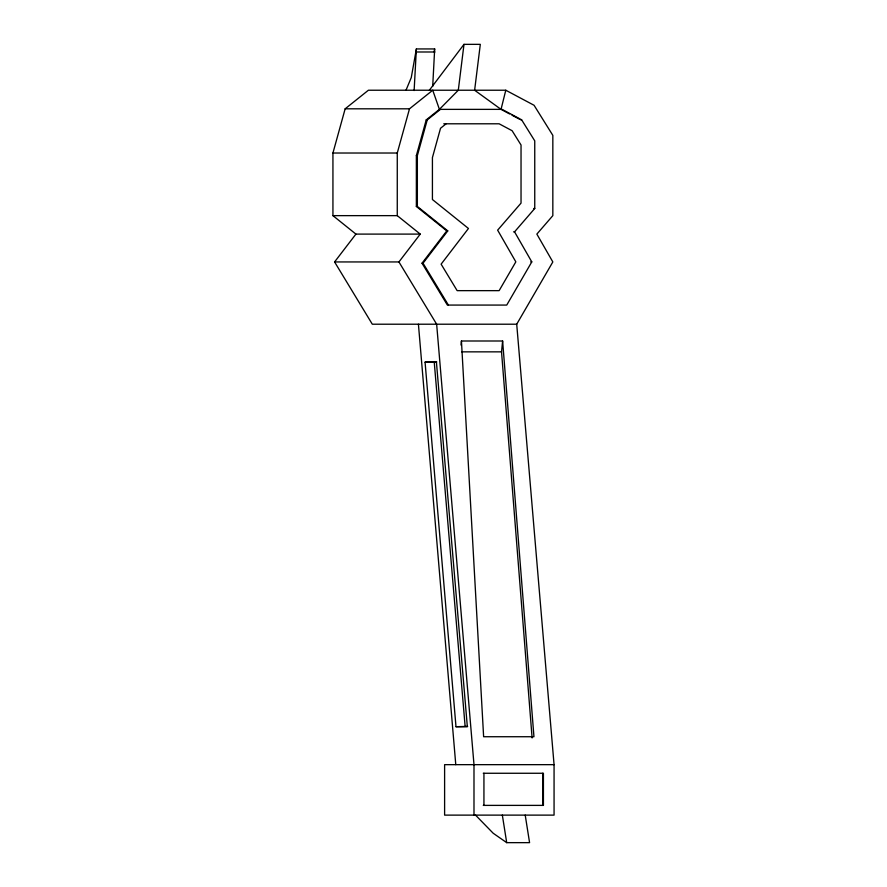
<?xml version="1.0" encoding="UTF-8"?>
<svg xmlns="http://www.w3.org/2000/svg" width="887" height="887" viewBox="0 0 887 887"><rect width="100%" height="100%" fill="white"/><g stroke="black" fill="none" stroke-linecap="round" stroke-linejoin="round"><path stroke-width="1.33" d="M414.129 90.529L416.38 48.94L434.674 48.94L432.701 86.394M461.029 345.065L461.44 340.996L502.619 340.996L533.952 736.731L483.626 736.731L461.44 340.996M532.111 737.94L501.532 351.851L502.619 340.996M509.593 113.924L501.033 109.367L474.623 90.23L480.31 44.35L463.99 44.35L458.302 90.23L439.409 109.367L426.226 119.9L416.358 155.624L416.358 206.449L446.782 230.897L447.78 230.897L423.032 263.206L422.024 263.206L447.381 305.073L506.743 305.073L531.79 261.887L514.549 231.851L513.54 231.851M416.38 48.94L411.269 77.579L405.991 90.23M434.198 51.668L434.674 48.94M501.033 109.367L505.79 90.23L368.404 90.23L345.154 108.813L332.935 153.019L332.935 215.641L355.92 234.101L420.25 234.101L398.928 261.942L334.587 261.942L372.307 324.21L516.711 324.21L552.834 261.942L536.857 234.101L552.834 215.641L552.834 135.367L534.074 105.287L505.79 90.23M420.25 234.101L397.265 215.641L397.265 153.019L409.495 108.813L432.734 90.23L439.409 109.367L502.042 109.367L521.611 119.789L534.75 140.856L534.75 208.489L514.549 231.851M447.78 230.897L417.356 206.449L417.356 155.624L427.235 119.9L440.418 109.367M429.375 90.23L463.99 44.35M334.587 261.942L355.92 234.101M422.024 263.206L446.782 230.897M446.117 123.792L440.529 128.271L432.424 157.587L432.424 199.52L468.458 228.48L441.116 264.16L457.149 290.648L499.137 290.648L515.835 261.853L497.64 230.154L521.035 203.112L521.035 145.002L512.121 130.722L499.126 123.792L443.777 123.792M425.073 362.173L436.426 362.173L467.338 726.697L455.985 726.697L425.073 362.173L436.748 361.885M455.985 726.697L467.66 726.409M416.624 51.989L434.929 51.989M345.154 108.813L409.495 108.813M520.602 119.789L521.611 119.789M426.226 119.9L427.235 119.9M332.935 153.019L397.265 153.019M416.358 155.624L417.356 155.624M416.358 206.449L417.356 206.449M533.741 208.489L534.75 208.489M332.935 215.641L397.265 215.641M530.781 261.887L531.79 261.887M461.728 351.851L501.532 351.851M554.065 764.661L444.609 764.661L444.609 815.12L554.065 815.12L554.065 764.661L516.711 324.21M483.271 773.264L543.421 773.264L543.421 805.385L483.271 805.385M475.532 815.12L493.183 833.237L506.699 842.65L529.572 842.65L525.215 815.12M512.043 115.232L519.383 119.135M423.032 263.206L448.39 305.073M398.928 261.942L436.648 324.21L473.991 764.661L473.991 815.12M502.341 815.12L506.699 842.65M434.22 361.885L465.132 726.409M418.42 324.21L455.774 764.661M542.744 773.264L542.744 805.385M483.936 773.264L483.936 805.385"/></g></svg>
